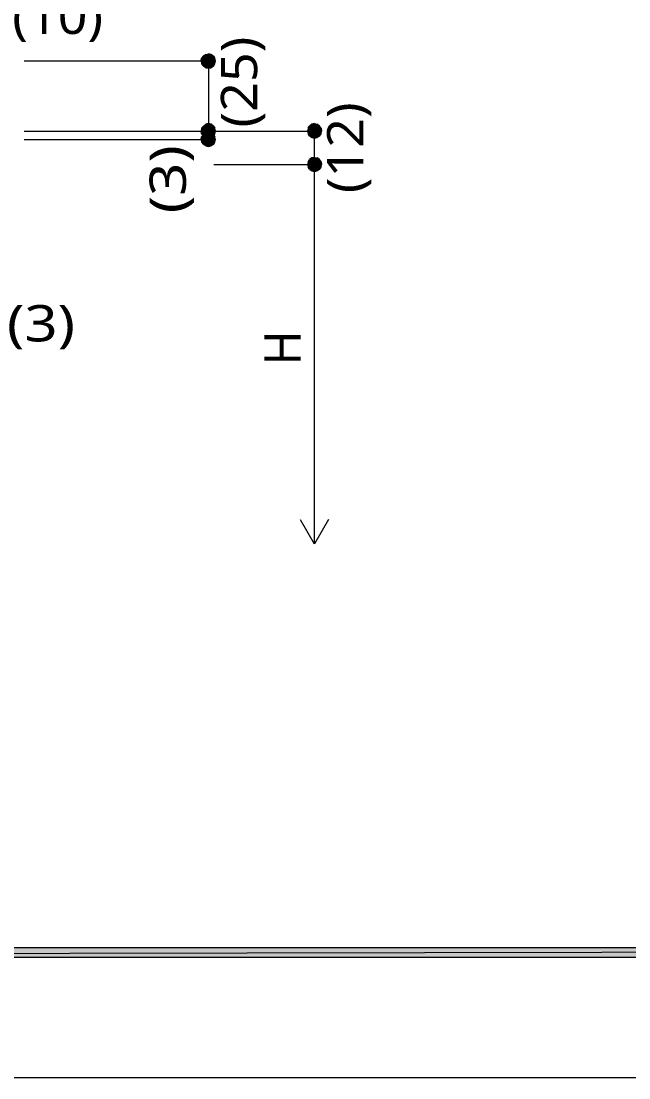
# Model space of a CAD drawing. Header units: millimetres. Extents: x 0 to 420, y 0 to 297.
# Drawn here: x 162.3 to 205.8, y 157 to 232.6 of the extents above; entities that cross this region are included whole.
import ezdxf
from ezdxf.enums import TextEntityAlignment as Align

# ---------------------------------------------------------------- set-up
doc = ezdxf.new("R2010")
doc.units = ezdxf.units.MM
doc.styles.add('kst32b', font='NotoSansJP-Variable.ttf')

msp = doc.modelspace()

# ---------------------------------------------------------------- hatches: boundary and pattern name
h = msp.add_hatch(color=7)
h.paths.add_polyline_path([(175.324, 230.103), (175.196, 229.933), (175.683, 229.743), (175.324, 230.103)])
h.paths.add_polyline_path([(175.196, 229.933), (175.683, 229.743), (175.175, 229.743), (175.196, 229.933)])
h.paths.add_polyline_path([(175.683, 229.743), (175.175, 229.743), (175.196, 229.531), (175.683, 229.743)])
h = msp.add_hatch(color=7)
h.paths.add_polyline_path([(175.874, 230.209), (175.683, 230.251), (175.683, 229.743), (175.874, 230.209)])
h.paths.add_polyline_path([(175.683, 230.251), (175.683, 229.743), (175.493, 230.209), (175.683, 230.251)])
h.paths.add_polyline_path([(175.683, 229.743), (175.493, 230.209), (175.324, 230.103), (175.683, 229.743)])
h = msp.add_hatch(color=7)
h.paths.add_polyline_path([(176.191, 229.743), (176.149, 229.933), (175.683, 229.743), (176.191, 229.743)])
h.paths.add_polyline_path([(176.149, 229.933), (175.683, 229.743), (176.043, 230.103), (176.149, 229.933)])
h.paths.add_polyline_path([(175.683, 229.743), (176.043, 230.103), (175.874, 230.209), (175.683, 229.743)])
h = msp.add_hatch(color=7)
h.paths.add_polyline_path([(175.196, 229.531), (175.324, 229.362), (175.683, 229.743), (175.196, 229.531)])
h.paths.add_polyline_path([(175.324, 229.362), (175.683, 229.743), (175.493, 229.256), (175.324, 229.362)])
h.paths.add_polyline_path([(175.683, 229.743), (175.493, 229.256), (175.683, 229.214), (175.683, 229.743)])
h = msp.add_hatch(color=7)
h.paths.add_polyline_path([(175.683, 229.214), (175.874, 229.256), (175.683, 229.743), (175.683, 229.214)])
h.paths.add_polyline_path([(175.874, 229.256), (175.683, 229.743), (176.043, 229.362), (175.874, 229.256)])
h.paths.add_polyline_path([(175.683, 229.743), (176.043, 229.362), (176.149, 229.531), (175.683, 229.743)])
for points in [[(176.149, 229.531), (176.191, 229.743), (175.683, 229.743), (176.149, 229.531)], [(175.874, 225.213), (175.683, 225.256), (175.683, 224.726), (175.874, 225.213)], [(183.092, 224.261), (183.282, 224.218), (183.282, 224.726), (183.092, 224.261)], [(176.149, 223.943), (176.191, 224.134), (175.683, 224.134), (176.149, 223.943)], [(183.092, 221.869), (183.282, 221.827), (183.282, 222.335), (183.092, 221.869)]]:
    msp.add_hatch(color=7).paths.add_polyline_path(points)
h = msp.add_hatch(color=7)
h.paths.add_polyline_path([(175.196, 224.938), (175.175, 224.726), (175.683, 224.726), (175.196, 224.938)])
h.paths.add_polyline_path([(175.175, 224.726), (175.683, 224.726), (175.196, 224.536), (175.175, 224.726)])
h.paths.add_polyline_path([(175.683, 224.726), (175.196, 224.536), (175.324, 224.367), (175.683, 224.726)])
h = msp.add_hatch(color=7)
h.paths.add_polyline_path([(175.683, 225.256), (175.493, 225.213), (175.683, 224.726), (175.683, 225.256)])
h.paths.add_polyline_path([(175.493, 225.213), (175.683, 224.726), (175.324, 225.086), (175.493, 225.213)])
h.paths.add_polyline_path([(175.683, 224.726), (175.324, 225.086), (175.196, 224.938), (175.683, 224.726)])
h = msp.add_hatch(color=7)
h.paths.add_polyline_path([(175.324, 224.367), (175.493, 224.261), (175.683, 224.726), (175.324, 224.367)])
h.paths.add_polyline_path([(175.493, 224.261), (175.683, 224.726), (175.683, 224.218), (175.493, 224.261)])
h.paths.add_polyline_path([(175.683, 224.726), (175.683, 224.218), (175.874, 224.261), (175.683, 224.726)])
h = msp.add_hatch(color=7)
h.paths.add_polyline_path([(175.874, 224.599), (175.683, 224.642), (175.683, 224.134), (175.874, 224.599)])
h.paths.add_polyline_path([(175.683, 224.642), (175.683, 224.134), (175.493, 224.599), (175.683, 224.642)])
h.paths.add_polyline_path([(175.683, 224.134), (175.493, 224.599), (175.324, 224.494), (175.683, 224.134)])
h = msp.add_hatch(color=7)
h.paths.add_polyline_path([(176.191, 224.726), (176.149, 224.938), (175.683, 224.726), (176.191, 224.726)])
h.paths.add_polyline_path([(176.149, 224.938), (175.683, 224.726), (176.043, 225.086), (176.149, 224.938)])
h.paths.add_polyline_path([(175.683, 224.726), (176.043, 225.086), (175.874, 225.213), (175.683, 224.726)])
h = msp.add_hatch(color=7)
h.paths.add_polyline_path([(175.874, 224.261), (176.043, 224.367), (175.683, 224.726), (175.874, 224.261)])
h.paths.add_polyline_path([(176.043, 224.367), (175.683, 224.726), (176.149, 224.536), (176.043, 224.367)])
h.paths.add_polyline_path([(175.683, 224.726), (176.149, 224.536), (176.191, 224.726), (175.683, 224.726)])
h = msp.add_hatch(color=7)
h.paths.add_polyline_path([(176.191, 224.134), (176.149, 224.324), (175.683, 224.134), (176.191, 224.134)])
h.paths.add_polyline_path([(176.149, 224.324), (175.683, 224.134), (176.043, 224.494), (176.149, 224.324)])
h.paths.add_polyline_path([(175.683, 224.134), (176.043, 224.494), (175.874, 224.599), (175.683, 224.134)])
h = msp.add_hatch(color=7)
h.paths.add_polyline_path([(183.092, 225.213), (182.922, 225.086), (183.282, 224.726), (183.092, 225.213)])
h.paths.add_polyline_path([(182.922, 225.086), (183.282, 224.726), (182.817, 224.938), (182.922, 225.086)])
h.paths.add_polyline_path([(183.282, 224.726), (182.817, 224.938), (182.774, 224.726), (183.282, 224.726)])
h = msp.add_hatch(color=7)
h.paths.add_polyline_path([(182.774, 224.726), (182.817, 224.536), (183.282, 224.726), (182.774, 224.726)])
h.paths.add_polyline_path([(182.817, 224.536), (183.282, 224.726), (182.922, 224.367), (182.817, 224.536)])
h.paths.add_polyline_path([(183.282, 224.726), (182.922, 224.367), (183.092, 224.261), (183.282, 224.726)])
h = msp.add_hatch(color=7)
h.paths.add_polyline_path([(183.642, 225.086), (183.473, 225.213), (183.282, 224.726), (183.642, 225.086)])
h.paths.add_polyline_path([(183.473, 225.213), (183.282, 224.726), (183.282, 225.256), (183.473, 225.213)])
h.paths.add_polyline_path([(183.282, 224.726), (183.282, 225.256), (183.092, 225.213), (183.282, 224.726)])
h = msp.add_hatch(color=7)
h.paths.add_polyline_path([(183.748, 224.536), (183.79, 224.726), (183.282, 224.726), (183.748, 224.536)])
h.paths.add_polyline_path([(183.79, 224.726), (183.282, 224.726), (183.748, 224.938), (183.79, 224.726)])
h.paths.add_polyline_path([(183.282, 224.726), (183.748, 224.938), (183.642, 225.086), (183.282, 224.726)])
h = msp.add_hatch(color=7)
h.paths.add_polyline_path([(183.282, 224.218), (183.473, 224.261), (183.282, 224.726), (183.282, 224.218)])
h.paths.add_polyline_path([(183.473, 224.261), (183.282, 224.726), (183.642, 224.367), (183.473, 224.261)])
h.paths.add_polyline_path([(183.282, 224.726), (183.642, 224.367), (183.748, 224.536), (183.282, 224.726)])
h = msp.add_hatch(color=7)
h.paths.add_polyline_path([(175.324, 224.494), (175.196, 224.324), (175.683, 224.134), (175.324, 224.494)])
h.paths.add_polyline_path([(175.196, 224.324), (175.683, 224.134), (175.175, 224.134), (175.196, 224.324)])
h.paths.add_polyline_path([(175.683, 224.134), (175.175, 224.134), (175.196, 223.943), (175.683, 224.134)])
h = msp.add_hatch(color=7)
h.paths.add_polyline_path([(175.196, 223.943), (175.324, 223.774), (175.683, 224.134), (175.196, 223.943)])
h.paths.add_polyline_path([(175.324, 223.774), (175.683, 224.134), (175.493, 223.668), (175.324, 223.774)])
h.paths.add_polyline_path([(175.683, 224.134), (175.493, 223.668), (175.683, 223.626), (175.683, 224.134)])
h = msp.add_hatch(color=7)
h.paths.add_polyline_path([(175.683, 223.626), (175.874, 223.668), (175.683, 224.134), (175.683, 223.626)])
h.paths.add_polyline_path([(175.874, 223.668), (175.683, 224.134), (176.043, 223.774), (175.874, 223.668)])
h.paths.add_polyline_path([(175.683, 224.134), (176.043, 223.774), (176.149, 223.943), (175.683, 224.134)])
h = msp.add_hatch(color=7)
h.paths.add_polyline_path([(183.092, 222.8), (182.922, 222.695), (183.282, 222.335), (183.092, 222.8)])
h.paths.add_polyline_path([(182.922, 222.695), (183.282, 222.335), (182.817, 222.525), (182.922, 222.695)])
h.paths.add_polyline_path([(183.282, 222.335), (182.817, 222.525), (182.774, 222.335), (183.282, 222.335)])
h = msp.add_hatch(color=7)
h.paths.add_polyline_path([(182.774, 222.335), (182.817, 222.144), (183.282, 222.335), (182.774, 222.335)])
h.paths.add_polyline_path([(182.817, 222.144), (183.282, 222.335), (182.922, 221.975), (182.817, 222.144)])
h.paths.add_polyline_path([(183.282, 222.335), (182.922, 221.975), (183.092, 221.869), (183.282, 222.335)])
h = msp.add_hatch(color=7)
h.paths.add_polyline_path([(183.642, 222.695), (183.473, 222.8), (183.282, 222.335), (183.642, 222.695)])
h.paths.add_polyline_path([(183.473, 222.8), (183.282, 222.335), (183.282, 222.843), (183.473, 222.8)])
h.paths.add_polyline_path([(183.282, 222.335), (183.282, 222.843), (183.092, 222.8), (183.282, 222.335)])
h = msp.add_hatch(color=7)
h.paths.add_polyline_path([(183.748, 222.144), (183.79, 222.335), (183.282, 222.335), (183.748, 222.144)])
h.paths.add_polyline_path([(183.79, 222.335), (183.282, 222.335), (183.748, 222.525), (183.79, 222.335)])
h.paths.add_polyline_path([(183.282, 222.335), (183.748, 222.525), (183.642, 222.695), (183.282, 222.335)])
h = msp.add_hatch(color=7)
h.paths.add_polyline_path([(183.282, 221.827), (183.473, 221.869), (183.282, 222.335), (183.282, 221.827)])
h.paths.add_polyline_path([(183.473, 221.869), (183.282, 222.335), (183.642, 221.975), (183.473, 221.869)])
h.paths.add_polyline_path([(183.282, 222.335), (183.642, 221.975), (183.748, 222.144), (183.282, 222.335)])
h = msp.add_hatch(color=7)
h.paths.add_polyline_path([(394.166, 165.629), (394.166, 166.328), (26.183, 165.629), (394.166, 165.629)])
h.paths.add_polyline_path([(394.166, 166.328), (26.183, 165.629), (26.183, 166.328), (394.166, 166.328)])

# ---------------------------------------------------------------- linework, layer by layer
at = {"lineweight": 0}
for points in [[(175.196, 229.933), (175.683, 229.743), (175.175, 229.743)], [(175.324, 230.103), (175.196, 229.933), (175.683, 229.743)], [(175.683, 229.743), (175.493, 230.209), (175.324, 230.103)], [(175.683, 230.251), (175.683, 229.743), (175.493, 230.209)], [(175.874, 230.209), (175.683, 230.251), (175.683, 229.743)], [(175.683, 229.743), (176.043, 230.103), (175.874, 230.209)], [(176.149, 229.933), (175.683, 229.743), (176.043, 230.103)], [(176.191, 229.743), (176.149, 229.933), (175.683, 229.743)], [(175.683, 229.743), (175.175, 229.743), (175.196, 229.531)], [(175.196, 229.531), (175.324, 229.362), (175.683, 229.743)], [(175.324, 229.362), (175.683, 229.743), (175.493, 229.256)], [(175.683, 229.743), (175.493, 229.256), (175.683, 229.214)], [(175.683, 229.214), (175.874, 229.256), (175.683, 229.743)], [(175.874, 229.256), (175.683, 229.743), (176.043, 229.362)], [(175.683, 229.743), (176.043, 229.362), (176.149, 229.531)], [(176.149, 229.531), (176.191, 229.743), (175.683, 229.743)], [(175.196, 224.938), (175.175, 224.726), (175.683, 224.726)], [(175.175, 224.726), (175.683, 224.726), (175.196, 224.536)], [(175.683, 224.726), (175.324, 225.086), (175.196, 224.938)], [(175.683, 224.726), (175.196, 224.536), (175.324, 224.367)], [(175.493, 225.213), (175.683, 224.726), (175.324, 225.086)], [(175.324, 224.367), (175.493, 224.261), (175.683, 224.726)], [(175.683, 224.134), (175.493, 224.599), (175.324, 224.494)], [(175.683, 225.256), (175.493, 225.213), (175.683, 224.726)], [(175.493, 224.261), (175.683, 224.726), (175.683, 224.218)], [(175.683, 224.642), (175.683, 224.134), (175.493, 224.599)], [(175.874, 225.213), (175.683, 225.256), (175.683, 224.726)], [(175.683, 224.726), (176.043, 225.086), (175.874, 225.213)], [(176.149, 224.938), (175.683, 224.726), (176.043, 225.086)], [(176.191, 224.726), (176.149, 224.938), (175.683, 224.726)], [(175.683, 224.726), (175.683, 224.218), (175.874, 224.261)], [(175.874, 224.261), (176.043, 224.367), (175.683, 224.726)], [(176.043, 224.367), (175.683, 224.726), (176.149, 224.536)], [(175.683, 224.726), (176.149, 224.536), (176.191, 224.726)], [(175.874, 224.599), (175.683, 224.642), (175.683, 224.134)], [(175.683, 224.134), (176.043, 224.494), (175.874, 224.599)], [(183.282, 224.726), (182.817, 224.938), (182.774, 224.726)], [(182.774, 224.726), (182.817, 224.536), (183.282, 224.726)], [(182.922, 225.086), (183.282, 224.726), (182.817, 224.938)], [(182.817, 224.536), (183.282, 224.726), (182.922, 224.367)], [(183.092, 225.213), (182.922, 225.086), (183.282, 224.726)], [(183.282, 224.726), (182.922, 224.367), (183.092, 224.261)], [(183.282, 224.726), (183.282, 225.256), (183.092, 225.213)], [(183.092, 224.261), (183.282, 224.218), (183.282, 224.726)], [(183.473, 225.213), (183.282, 224.726), (183.282, 225.256)], [(183.642, 225.086), (183.473, 225.213), (183.282, 224.726)], [(183.282, 224.726), (183.748, 224.938), (183.642, 225.086)], [(183.79, 224.726), (183.282, 224.726), (183.748, 224.938)], [(183.282, 224.218), (183.473, 224.261), (183.282, 224.726)], [(183.473, 224.261), (183.282, 224.726), (183.642, 224.367)], [(183.282, 224.726), (183.642, 224.367), (183.748, 224.536)], [(183.748, 224.536), (183.79, 224.726), (183.282, 224.726)], [(175.196, 224.324), (175.683, 224.134), (175.175, 224.134)], [(175.683, 224.134), (175.175, 224.134), (175.196, 223.943)], [(175.324, 224.494), (175.196, 224.324), (175.683, 224.134)], [(175.196, 223.943), (175.324, 223.774), (175.683, 224.134)], [(175.324, 223.774), (175.683, 224.134), (175.493, 223.668)], [(175.683, 224.134), (175.493, 223.668), (175.683, 223.626)], [(176.149, 224.324), (175.683, 224.134), (176.043, 224.494)], [(176.191, 224.134), (176.149, 224.324), (175.683, 224.134)], [(175.683, 223.626), (175.874, 223.668), (175.683, 224.134)], [(175.874, 223.668), (175.683, 224.134), (176.043, 223.774)], [(175.683, 224.134), (176.043, 223.774), (176.149, 223.943)], [(176.149, 223.943), (176.191, 224.134), (175.683, 224.134)], [(183.282, 222.335), (182.817, 222.525), (182.774, 222.335)], [(182.774, 222.335), (182.817, 222.144), (183.282, 222.335)], [(182.922, 222.695), (183.282, 222.335), (182.817, 222.525)], [(182.817, 222.144), (183.282, 222.335), (182.922, 221.975)], [(183.092, 222.8), (182.922, 222.695), (183.282, 222.335)], [(183.282, 222.335), (182.922, 221.975), (183.092, 221.869)], [(183.282, 222.335), (183.282, 222.843), (183.092, 222.8)], [(183.092, 221.869), (183.282, 221.827), (183.282, 222.335)], [(183.473, 222.8), (183.282, 222.335), (183.282, 222.843)], [(183.642, 222.695), (183.473, 222.8), (183.282, 222.335)], [(183.282, 222.335), (183.748, 222.525), (183.642, 222.695)], [(183.79, 222.335), (183.282, 222.335), (183.748, 222.525)], [(183.282, 221.827), (183.473, 221.869), (183.282, 222.335)], [(183.473, 221.869), (183.282, 222.335), (183.642, 221.975)], [(183.282, 222.335), (183.642, 221.975), (183.748, 222.144)], [(183.748, 222.144), (183.79, 222.335), (183.282, 222.335)], [(394.166, 165.629), (394.166, 166.328), (26.183, 165.629)], [(394.166, 166.328), (26.183, 165.629), (26.183, 166.328)]]:
    msp.add_lwpolyline(points, close=True, dxfattribs=at)
at = {"lineweight": 13}
for points in [[(162.496, 229.743), (175.683, 229.743)], [(175.683, 229.743), (175.683, 224.726)], [(162.496, 224.726), (183.282, 224.726)], [(162.496, 224.134), (175.683, 224.134), (175.683, 224.726)], [(176.086, 222.335), (183.282, 222.335), (183.282, 224.726)], [(184.277, 196.935), (183.282, 195.199), (183.282, 222.335)], [(183.282, 195.178), (182.287, 196.913)], [(394.166, 156.993), (26.183, 156.993)]]:
    msp.add_lwpolyline(points, dxfattribs=at)

# ---------------------------------------------------------------- texts
at = {"style": 'kst32b'}
for s, p, p2 in [('(10)', (161.65, 231.669), (168.147, 231.669)), ('(25)', (179.176, 224.98), (179.176, 231.478)), ('(12)', (186.775, 220.281), (186.775, 226.779)), ('(3)', (174.075, 218.842), (174.075, 223.715)), ('(3)', (161.269, 209.677), (166.142, 209.677))]:
    msp.add_text(s, height=2.5989, dxfattribs=at).set_placement(p, p2, align=Align.FIT)
msp.add_text('H', height=2.599, rotation=90, dxfattribs=at).set_placement((182.287, 207.962))

doc.saveas('drawing.dxf')
